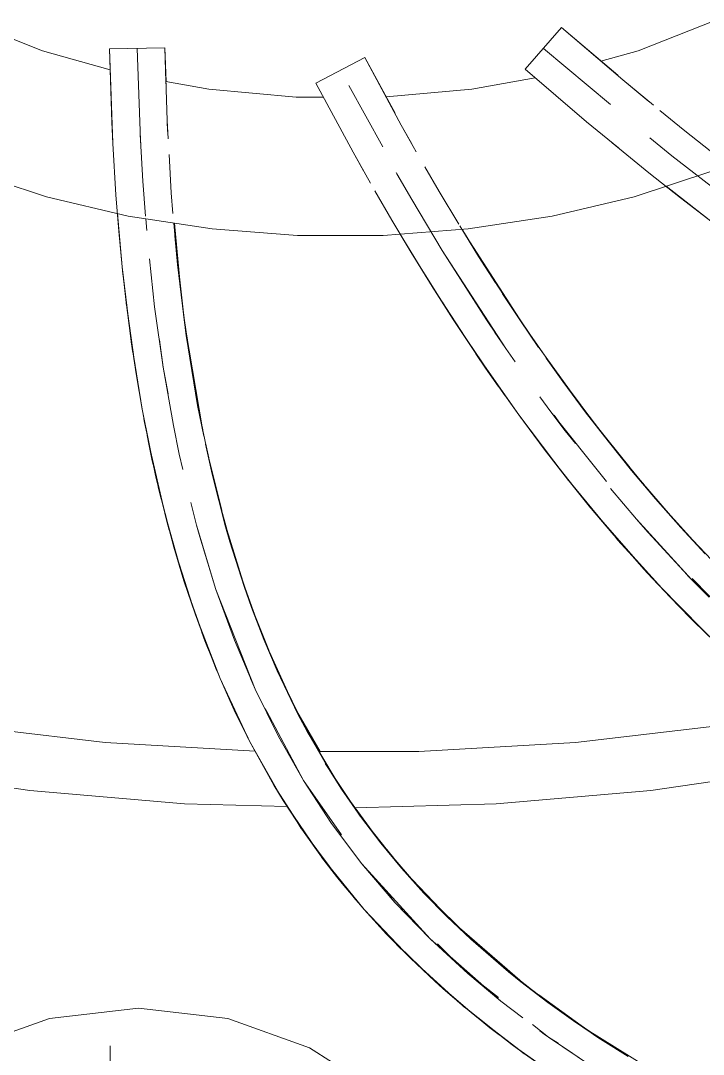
# Model space of a CAD drawing. Header units: inches. Extents: x -578 to 1873, y 397 to 1812.
# Drawn here: x 786.14 to 810.81, y 854.83 to 892.21 of the extents above; entities that cross this region are included whole.
import ezdxf

# ---------------------------------------------------------------- set-up
doc = ezdxf.new("R2010")
doc.units = ezdxf.units.IN
doc.header["$MEASUREMENT"] = 0
for name, color, linetype, lineweight in [('A-DETL-GENF', 92, 'Continuous', 9), ('A-GENM', 13, 'Continuous', 9), ('A-WALL', 113, 'Continuous', 13)]:
    doc.layers.add(name, color=color, linetype=linetype, lineweight=lineweight)

# ---------------------------------------------------------------- blocks, each defined once
blk = doc.blocks.new('3D Cad File Example_dwg_RPC Male - LaRon-1239500-_3D_-3005-Level 1')
at = {"layer": 'A-DETL-GENF'}
for p, q in [((-0.414, 17.809), (-3.634, 17.438)), ((2.807, 17.438), (-0.414, 17.809)), ((-3.634, 17.438), (-6.592, 16.38)), ((5.764, 16.38), (2.807, 17.438)), ((-7.289, 15.936), (-6.592, 16.38)), ((-1.436, 16.446), (-1.436, 13.665)), ((-1.436, 16.446), (-1.436, 16.267)), ((-1.436, 16.267), (-1.436, 12.319)), ((8.374, 14.719), (5.764, 16.38)), ((-11.379, 12.542), (-9.202, 14.719)), ((-9.202, 14.719), (-9.019, 14.836)), ((10.551, 12.542), (8.374, 14.719)), ((-1.436, 13.665), (-1.436, 11.891)), ((-13.039, 9.932), (-11.379, 12.542)), ((12.211, 9.932), (10.551, 12.542)), ((-1.436, 12.319), (-1.436, 10.426)), ((-1.436, 11.891), (-1.436, 10.426)), ((-13.696, 8.097), (-13.039, 9.932)), ((13.27, 6.975), (12.211, 9.932)), ((-1.436, 7.882), (-1.436, 6.858)), ((-1.436, 7.882), (-1.436, 7.055)), ((-1.436, 7.882), (-1.436, 6.858)), ((-1.436, 7.882), (-1.436, 6.858)), ((-1.436, 7.055), (-1.436, 6.858)), ((13.294, 6.767), (13.27, 6.975)), ((-14.469, 3.754), (-14.196, 6.121)), ((-1.436, 4.847), (-1.436, -3.776)), ((-1.436, 4.847), (-1.436, 3.823)), ((13.641, 3.754), (13.528, 4.74)), ((-14.469, 3.754), (-7.326, -3.389)), ((-1.436, -0.076), (-1.436, 3.823)), ((11.898, 2.011), (13.641, 3.754)), ((5.908, -3.978), (10.4, 0.513)), ((-9.007, 0), (-10.88, 0)), ((-10.88, 0), (-10.457, 0)), ((-7.869, 0), (-10.457, 0)), ((-8.259, 0), (-9.007, 0)), ((-3.858, 0), (-8.259, 0)), ((-6.79, 0), (-6.682, 0)), ((-6.682, 0), (-3.169, 0)), ((-3.745, 0), (-3.908, 0)), ((-3.908, 0), (-3.769, 0)), ((-3.061, 0), (-3.858, 0)), ((-3.769, 0), (-3.276, 0)), ((-3.331, 0), (-3.745, 0)), ((-2.717, 0), (-3.331, 0)), ((-3.276, 0), (-3.236, 0)), ((-3.236, 0), (-2.726, 0)), ((-3.169, 0), (-2.214, 0)), ((-2.648, 0), (-3.061, 0)), ((-2.726, 0), (-2.649, 0)), ((-1.955, 0), (-2.717, 0)), ((-2.649, 0), (-2.648, 0)), ((-1.094, 0), (-1.955, 0)), ((0.251, 0), (-1.094, 0)), ((-0.305, 0), (1.427, 0)), ((0.251, 0), (1.267, 0)), ((1.267, 0), (1.989, 0)), ((1.427, 0), (5.619, 0)), ((1.989, 0), (2.45, 0)), ((2.375, 0), (2.259, 0)), ((2.259, 0), (2.28, 0)), ((2.28, 0), (2.383, 0)), ((2.612, 0), (2.375, 0)), ((2.383, 0), (3.387, 0)), ((2.45, 0), (2.685, 0)), ((2.685, 0), (2.612, 0)), ((3.387, 0), (8.079, 0)), ((5.619, 0), (5.702, 0)), ((7.403, 0), (6.14, 0)), ((8.322, 0), (6.14, 0)), ((7.403, 0), (8.322, 0)), ((8.079, 0), (9.106, 0)), ((9.106, 0), (10.341, 0)), ((9.173, 0), (11.038, 0)), ((11.42, 0), (10.341, 0)), ((11.038, 0), (11.42, 0)), ((-6.28, 0), (-8.264, 0)), ((-8.264, 0), (-7.869, 0)), ((-6.79, 0), (-6.28, 0)), ((-2.214, 0), (0.169, 0)), ((-1.436, -1.004), (-1.436, -0.076)), ((-0.117, 0), (-0.32, 0)), ((-0.32, 0), (-0.117, 0)), ((0.169, 0), (-0.32, 0)), ((-0.305, 0), (0.696, 0)), ((0.075, 0), (-0.117, 0)), ((0.513, 0), (-0.117, 0)), ((0.169, 0), (0.075, 0)), ((0.169, 0), (0.696, 0)), ((0.169, 0), (0.272, 0)), ((0.272, 0), (1, 0)), ((1, 0), (0.513, 0)), ((5.046, 0), (5.095, 0)), ((5.046, 0), (5.676, 0)), ((5.095, 0), (5.225, 0)), ((5.225, 0), (5.41, 0)), ((5.41, 0), (5.625, 0)), ((5.625, 0), (5.845, 0)), ((5.702, 0), (5.676, 0)), ((5.845, 0), (6.044, 0)), ((6.044, 0), (6.197, 0)), ((6.197, 0), (6.428, 0)), ((6.428, 0), (6.601, 0)), ((6.601, 0), (6.729, 0)), ((6.729, 0), (6.825, 0)), ((6.825, 0), (6.9, 0)), ((6.9, 0), (6.968, 0)), ((6.968, 0), (7.04, 0)), ((7.04, 0), (7.157, 0)), ((7.157, 0), (7.249, 0)), ((7.249, 0), (7.336, 0)), ((7.336, 0), (7.437, 0)), ((7.437, 0), (7.572, 0)), ((7.572, 0), (7.761, 0)), ((7.761, 0), (8.021, 0)), ((8.021, 0), (8.141, 0)), ((8.141, 0), (9.173, 0)), ((-1.436, -1.091), (-1.436, -1.004)), ((-1.436, -1.134), (-1.436, -1.03)), ((-1.436, -1.03), (-1.436, -3.391)), ((-1.436, -1.419), (-1.436, -1.091)), ((-1.436, -1.352), (-1.436, -1.134)), ((-1.436, -1.654), (-1.436, -1.352)), ((-1.436, -1.727), (-1.436, -1.419)), ((-1.436, -2.01), (-1.436, -1.654)), ((-1.436, -1.727), (-1.436, -2.338)), ((-1.436, -2.389), (-1.436, -2.01)), ((-1.436, -2.338), (-1.436, -3.374)), ((-1.436, -2.762), (-1.436, -2.389)), ((-1.436, -3.096), (-1.436, -2.762)), ((-1.436, -3.409), (-1.436, -3.096)), ((-1.436, -3.374), (-1.436, -3.776)), ((-1.436, -3.391), (-1.436, -3.776)), ((-1.436, -3.774), (-1.436, -3.409)), ((-3.423, -7.291), (-0.414, -10.301)), ((-1.436, -7.603), (-1.436, -8.244)), ((-1.436, -7.875), (-1.436, -7.603)), ((-1.436, -7.603), (-1.436, -8.026)), ((-1.436, -7.7), (-1.436, -7.603)), ((-1.436, -8.512), (-1.436, -7.7)), ((-1.436, -8.289), (-1.436, -7.875)), ((-1.436, -8.026), (-1.436, -8.512)), ((-0.414, -10.301), (1.966, -7.921)), ((-1.436, -8.244), (-1.436, -8.862)), ((-1.436, -9.014), (-1.436, -8.289)), ((-1.436, -8.862), (-1.436, -9.014))]:
    blk.add_line(p, q, dxfattribs=at)
blk = doc.blocks.new('3D Cad File Example_dwg_AC_Bandstand Canopy - AC_Bandstand Canopy-1783121-_3D_-3560-Level 1')
at = {"layer": 'A-GENM'}
for p, q in [((-10.769, -14.065), (-13.515, -12.978)), ((13.515, -12.978), (10.769, -14.065)), ((-8.318, -14.757), (-10.769, -14.065)), ((10.769, -14.065), (9.423, -14.445)), ((-6.303, -15.173), (-4.755, -15.455)), ((4.755, -15.455), (7.041, -15.039)), ((-1.594, -15.738), (-4.755, -15.455)), ((4.755, -15.455), (1.653, -15.733)), ((-0.616, -15.738), (-1.594, -15.738)), ((-10.617, -19.342), (-13.466, -18.411)), ((13.466, -18.411), (10.617, -19.342)), ((-7.661, -20.042), (-10.617, -19.342)), ((10.617, -19.342), (7.661, -20.042)), ((-7.661, -20.042), (-4.627, -20.51)), ((4.627, -20.51), (7.661, -20.042)), ((-4.627, -20.51), (-1.548, -20.744)), ((4.627, -20.51), (1.548, -20.744)), ((1.548, -20.744), (-1.548, -20.744)), ((-8.498, -39.08), (-14.083, -38.421)), ((14.083, -38.421), (8.498, -39.08)), ((-8.498, -39.08), (-3.077, -39.397)), ((8.498, -39.08), (2.841, -39.411)), ((2.841, -39.411), (-0.765, -39.411)), ((-11.22, -40.814), (-16.721, -40.021)), ((16.721, -40.021), (11.22, -40.814)), ((-11.22, -40.814), (-5.632, -41.293)), ((11.22, -40.814), (5.632, -41.293)), ((-1.92, -41.398), (-5.632, -41.293)), ((5.632, -41.293), (0.532, -41.438))]:
    blk.add_line(p, q, dxfattribs=at)
blk = doc.blocks.new('3D Cad File Example_dwg_AC_Bandstand Canopy Rib Centerplane - AC_Bandstand Canopy Rib Centerplane-1775950-_3D_-V107-Level 1')
at = {"layer": 'A-GENM'}
for p, q in [((-107.226, -281.899), (-107.342, -278.58)), ((-107.226, -281.899), (-107.232, -281.71)), ((-107.214, -282.058), (-107.226, -281.899)), ((-107.139, -283.382), (-107.226, -281.899)), ((-107.038, -284.648), (-107.139, -283.382)), ((-106.996, -285.171), (-107.03, -284.739)), ((-106.9, -286.191), (-106.711, -287.931)), ((-106.711, -287.931), (-106.405, -290.109)), ((-106.529, -289.116), (-106.405, -290.109)), ((-106.405, -290.109), (-106.413, -290.056)), ((-106.371, -290.306), (-106.405, -290.109)), ((-106.034, -292.221), (-106.405, -290.109)), ((-106.405, -290.109), (-106.218, -291.067)), ((-105.823, -293.252), (-106.034, -292.221)), ((-105.823, -293.252), (-105.696, -293.811)), ((-105.199, -295.817), (-105.406, -295.004)), ((-104.494, -298.148), (-105.199, -295.817)), ((-105.042, -296.355), (-105.199, -295.817)), ((-105.082, -296.241), (-105.199, -295.817)), ((-104.494, -298.148), (-105.082, -296.241)), ((-104.494, -298.148), (-104.534, -298.026)), ((-104.494, -298.148), (-104.354, -298.527)), ((-104.494, -298.148), (-103.082, -301.749)), ((-104.494, -298.148), (-103.829, -299.984)), ((-103.082, -301.749), (-103.829, -299.984)), ((-103.25, -301.361), (-103.082, -301.749)), ((-103.082, -301.749), (-102.251, -303.441)), ((-102.712, -302.449), (-102.657, -302.553)), ((-102.651, -302.564), (-101.332, -305.059)), ((-102.349, -303.225), (-102.251, -303.441)), ((-102.124, -303.65), (-102.251, -303.441)), ((-102.251, -303.441), (-101.332, -305.059)), ((-100.322, -306.603), (-101.332, -305.059)), ((-99.954, -307.024), (-101.332, -305.059)), ((-100.322, -306.603), (-99.219, -308.07)), ((-99.219, -308.07), (-98.026, -309.464)), ((-99.219, -308.07), (-99.102, -308.208)), ((-99.219, -308.07), (-96.748, -310.784)), ((-98.301, -309.121), (-98.026, -309.464)), ((-98.026, -309.464), (-97.746, -309.737)), ((-98.026, -309.464), (-96.748, -310.784)), ((-96.932, -310.593), (-96.748, -310.784)), ((-94.195, -313.034), (-96.748, -310.784)), ((-96.57, -310.949), (-96.748, -310.784)), ((-96.748, -310.784), (-95.392, -312.034)), ((-96.488, -310.964), (-96.087, -311.356)), ((-94.195, -313.034), (-95.392, -312.034)), ((-94.286, -312.905), (-94.886, -312.433)), ((-94.195, -313.034), (-94.444, -312.826)), ((-93.402, -313.642), (-94.195, -313.034)), ((-92.473, -314.333), (-93.049, -313.879)), ((-92.784, -314.108), (-92.626, -314.223)), ((-92.626, -314.223), (-92.473, -314.333)), ((-92.626, -314.223), (-90.922, -315.385)), ((-92.626, -314.223), (-91.599, -314.926)), ((-92.126, -314.557), (-92.473, -314.333)), ((-92.473, -314.333), (-90.922, -315.385))]:
    blk.add_line(p, q, dxfattribs=at)
blk = doc.blocks.new('3D Cad File Example_dwg_AC_Bandstand Canopy Rib Centerplane - AC_Bandstand Canopy Rib Centerplane-1775949-_3D_-V108-Level 1')
at = {"layer": 'A-GENM'}
for p, q in [((-99.694, -279.926), (-98.468, -282.143)), ((-97.98, -283.068), (-97.952, -283.118)), ((-97.952, -283.118), (-97.418, -284.042)), ((-96.312, -285.888), (-97.418, -284.042)), ((-94.718, -288.391), (-96.312, -285.888)), ((-96.312, -285.888), (-94.022, -289.427)), ((-94.718, -288.391), (-95.159, -287.681)), ((-94.547, -288.634), (-94.718, -288.391)), ((-94.718, -288.391), (-94.022, -289.427)), ((-94.022, -289.427), (-94.408, -288.849)), ((-94.022, -289.427), (-93.683, -289.915)), ((-92.391, -291.724), (-92.786, -291.178)), ((-90.376, -294.247), (-92.391, -291.724)), ((-91.877, -292.41), (-92.391, -291.724)), ((-92.391, -291.724), (-92.126, -292.078)), ((-91.877, -292.41), (-92.275, -291.847)), ((-91.503, -292.868), (-91.877, -292.41)), ((-90.229, -294.491), (-89.294, -295.604)), ((-88.88, -296.076), (-89.294, -295.604)), ((-87.304, -297.79), (-89.294, -295.604)), ((-89.294, -295.604), (-88.874, -296.085)), ((-88.945, -295.997), (-88.874, -296.085)), ((-87.304, -297.79), (-88.874, -296.085)), ((-87.445, -297.641), (-87.304, -297.79)), ((-86.668, -298.423), (-87.304, -297.79)), ((-85.549, -299.534), (-87.279, -297.745))]:
    blk.add_line(p, q, dxfattribs=at)
blk = doc.blocks.new('3D Cad File Example_dwg_AC_Bandstand Canopy Rib Centerplane - AC_Bandstand Canopy Rib Centerplane-1775948-_3D_-3561-Level 1')
at = {"layer": 'A-GENM'}
for p, q in [((-111.986, -246.737), (-114.305, -244.936)), ((-111.186, -247.383), (-111.986, -246.737)), ((-107.342, -250.62), (-109.768, -248.591)), ((-107.63, -250.376), (-107.342, -250.62))]:
    blk.add_line(p, q, dxfattribs=at)
blk = doc.blocks.new('3D Cad File Example_dwg-2744-Level 1')
at = {"layer": 'A-WALL'}
for p, q in [((-92, -277.827), (-93.316, -279.333)), ((-92, -277.827), (-89.969, -279.546)), ((-92, -277.827), (-89.787, -279.721)), ((-90.566, -279.041), (-92, -277.827)), ((-89.787, -279.721), (-92, -277.827)), ((-106.342, -278.56), (-108.342, -278.6)), ((-108.221, -282.014), (-108.342, -278.6)), ((-108.258, -281.245), (-108.342, -278.6)), ((-108.258, -281.245), (-108.342, -278.6)), ((-106.289, -279.775), (-106.342, -278.56)), ((-106.289, -279.775), (-106.342, -278.56)), ((-106.3, -279.773), (-106.342, -278.56)), ((-106.292, -280.007), (-106.342, -278.56)), ((-106.258, -281.192), (-106.342, -278.56)), ((-106.258, -281.192), (-106.342, -278.56)), ((-99.114, -278.909), (-100.886, -279.838)), ((-99.114, -278.909), (-98.336, -280.331)), ((-98.336, -280.331), (-99.114, -278.909)), ((-99.114, -278.909), (-98.017, -280.917)), ((-99.114, -278.909), (-97.798, -281.353)), ((-98.337, -280.331), (-99.114, -278.909)), ((-97.798, -281.353), (-99.114, -278.909)), ((-93.316, -279.333), (-91.099, -281.231)), ((-91.099, -281.231), (-93.316, -279.333)), ((-99.539, -282.336), (-100.886, -279.838)), ((-99.539, -282.336), (-100.886, -279.838)), ((-88.677, -280.63), (-89.787, -279.721)), ((-88.845, -280.501), (-89.787, -279.721)), ((-87.542, -281.559), (-88.445, -280.828)), ((-108.221, -282.014), (-108.258, -281.245)), ((-108.218, -281.947), (-108.258, -281.245)), ((-106.24, -281.582), (-106.258, -281.192)), ((-106.258, -281.192), (-106.22, -281.845)), ((-97.255, -282.318), (-97.798, -281.353)), ((-97.412, -282.028), (-97.798, -281.353)), ((-90.711, -281.554), (-91.099, -281.231)), ((-89.944, -282.178), (-91.099, -281.231)), ((-87.542, -281.559), (-86.401, -282.46)), ((-108.107, -283.872), (-108.221, -282.014)), ((-88.848, -283.076), (-90.167, -282.001)), ((-106.191, -282.419), (-106.107, -283.804)), ((-99.539, -282.336), (-98.913, -283.449)), ((-99.539, -282.336), (-99.155, -283.01)), ((-96.943, -282.863), (-96.43, -283.751)), ((-87.704, -283.98), (-88.848, -283.076)), ((-86.56, -284.862), (-88.224, -283.563)), ((-87.704, -283.98), (-88.187, -283.597)), ((-87.704, -283.98), (-88.088, -283.671)), ((-108.107, -283.872), (-108.004, -285.186)), ((-106.048, -284.546), (-106.107, -283.804)), ((-98.752, -283.732), (-98.139, -284.79)), ((-95.721, -284.938), (-96.43, -283.751)), ((-87.704, -283.978), (-87.607, -284.056)), ((-87.704, -283.979), (-87.607, -284.056)), ((-87.607, -284.056), (-87.704, -283.979)), ((-87.704, -283.98), (-86.56, -284.862)), ((-108.049, -284.55), (-107.882, -286.481)), ((-108.004, -285.186), (-108.038, -284.717)), ((-108.004, -285.186), (-108.037, -284.699)), ((-97.438, -285.964), (-98.139, -284.79)), ((-108.004, -285.186), (-107.882, -286.481)), ((-108.004, -285.186), (-107.958, -285.63)), ((-108.004, -285.186), (-107.996, -285.281)), ((-108.002, -285.186), (-107.985, -285.404)), ((-106.011, -284.896), (-105.88, -286.394)), ((-105.996, -284.898), (-105.782, -287.098)), ((-95.685, -284.995), (-95.003, -286.101)), ((-95.595, -285.126), (-95.003, -286.101)), ((-95.594, -285.126), (-95.391, -285.458)), ((-107.985, -285.404), (-107.996, -285.281)), ((-107.985, -285.404), (-107.989, -285.344)), ((-107.854, -286.747), (-107.985, -285.404)), ((-107.976, -285.478), (-107.985, -285.404)), ((-107.985, -285.404), (-107.969, -285.552)), ((-105.979, -285.364), (-105.88, -286.394)), ((-105.653, -288.249), (-105.954, -285.547)), ((-96.678, -287.195), (-97.831, -285.296)), ((-93.41, -288.53), (-95.427, -285.402)), ((-94.632, -286.672), (-95.385, -285.472)), ((-105.83, -286.733), (-105.945, -285.655)), ((-96.678, -287.195), (-97.438, -285.964)), ((-95.919, -288.383), (-97.438, -285.964)), ((-97.413, -286.004), (-97.438, -285.964)), ((-97.389, -286.044), (-97.437, -285.964)), ((-94.393, -287.057), (-95.003, -286.101)), ((-93.513, -288.396), (-95.003, -286.101)), ((-94.666, -286.62), (-94.987, -286.11)), ((-107.882, -286.481), (-107.751, -287.664)), ((-107.882, -286.481), (-107.571, -289.066)), ((-105.566, -288.958), (-105.88, -286.394)), ((-105.616, -288.591), (-105.88, -286.394)), ((-107.854, -286.747), (-107.838, -286.877)), ((-96.678, -287.195), (-95.919, -288.383)), ((-95.15, -289.546), (-96.678, -287.195)), ((-96.677, -287.195), (-96.645, -287.247)), ((-107.737, -287.784), (-107.751, -287.664)), ((-107.571, -289.066), (-107.751, -287.664)), ((-107.751, -287.664), (-107.379, -290.354)), ((-107.749, -287.664), (-107.737, -287.784)), ((-107.749, -287.664), (-107.737, -287.784)), ((-107.737, -287.784), (-107.726, -287.857)), ((-107.737, -287.784), (-107.722, -287.888)), ((-95.919, -288.383), (-96.311, -287.759)), ((-94.138, -287.45), (-93.513, -288.396)), ((-93.907, -287.79), (-93.086, -289.008)), ((-105.603, -288.618), (-105.676, -288.044)), ((-93.746, -288.037), (-93.664, -288.16)), ((-93.701, -288.093), (-92.942, -289.213)), ((-105.523, -289.156), (-105.632, -288.419)), ((-105.52, -289.175), (-105.63, -288.438)), ((-105.528, -289.13), (-105.628, -288.454)), ((-95.15, -289.546), (-95.919, -288.383)), ((-95.919, -288.383), (-94.357, -290.702)), ((-95.919, -288.383), (-95.695, -288.726)), ((-95.829, -288.521), (-95.695, -288.726)), ((-92.83, -289.392), (-93.513, -288.396)), ((-93.513, -288.396), (-91.954, -290.629)), ((-105.566, -288.958), (-105.605, -288.682)), ((-105.588, -288.777), (-104.978, -292.333)), ((-105.582, -288.829), (-105.518, -289.246)), ((-95.75, -288.64), (-95.695, -288.726)), ((-95.574, -288.905), (-95.695, -288.726)), ((-107.571, -289.066), (-107.379, -290.354)), ((-107.571, -289.066), (-107.164, -291.621)), ((-107.553, -289.192), (-107.57, -289.066)), ((-107.559, -289.148), (-107.553, -289.192)), ((-107.518, -289.437), (-107.553, -289.192)), ((-105.566, -288.958), (-105.155, -291.49)), ((-107.518, -289.437), (-107.493, -289.589)), ((-95.15, -289.546), (-94.357, -290.702)), ((-95.15, -289.546), (-93.551, -291.833)), ((-95.095, -289.627), (-95.148, -289.546)), ((-94.747, -290.139), (-95.095, -289.627)), ((-92.808, -289.405), (-91.464, -291.276)), ((-107.457, -289.792), (-107.379, -290.354)), ((-94.747, -290.139), (-94.88, -289.939)), ((-94.747, -290.139), (-94.805, -290.049)), ((-92.557, -289.782), (-91.954, -290.629)), ((-107.269, -290.96), (-107.379, -290.354)), ((-107.287, -290.916), (-107.379, -290.354)), ((-107.379, -290.354), (-107.164, -291.621)), ((-94.357, -290.702), (-94.76, -290.107)), ((-94.747, -290.139), (-94.672, -290.243)), ((-94.747, -290.139), (-94.288, -290.8)), ((-94.747, -290.139), (-94.624, -290.313)), ((-92.308, -290.121), (-91.569, -291.138)), ((-92.308, -290.121), (-91.143, -291.723)), ((-107.321, -290.698), (-107.287, -290.916)), ((-107.305, -290.788), (-107.287, -290.916)), ((-94.288, -290.8), (-94.357, -290.702)), ((-94.357, -290.702), (-94.037, -291.141)), ((-94.357, -290.702), (-93.551, -291.833)), ((-94.237, -290.87), (-94.288, -290.8)), ((-91.954, -290.629), (-91.143, -291.723)), ((-91.954, -290.629), (-90.32, -292.789)), ((-107.248, -291.124), (-107.287, -290.916)), ((-91.607, -291.076), (-91.295, -291.499)), ((-105.155, -291.49), (-104.937, -292.598)), ((-105.155, -291.49), (-104.633, -293.982)), ((-106.925, -292.864), (-107.164, -291.621)), ((-107.164, -291.621), (-106.65, -294.139)), ((-105.065, -291.919), (-105.076, -291.862)), ((-92.631, -293.071), (-93.551, -291.833)), ((-91.875, -294.048), (-93.551, -291.833)), ((-93.549, -291.833), (-93.468, -291.946)), ((-91.143, -291.723), (-90.745, -292.23)), ((-91.143, -291.723), (-89.471, -293.843)), ((-91.143, -291.723), (-90.32, -292.789)), ((-91.093, -291.767), (-90.692, -292.29)), ((-107.097, -291.972), (-107.075, -292.103)), ((-107.006, -292.445), (-107.075, -292.103)), ((-104.966, -292.393), (-104.985, -292.293)), ((-90.811, -292.139), (-89.528, -293.752)), ((-90.694, -292.294), (-90.006, -293.171)), ((-90.694, -292.294), (-90.006, -293.171)), ((-106.92, -292.892), (-106.976, -292.583)), ((-106.92, -292.892), (-106.958, -292.688)), ((-106.347, -295.387), (-106.925, -292.864)), ((-106.92, -292.892), (-106.925, -292.864)), ((-106.925, -292.864), (-106.65, -294.139)), ((-106.807, -293.431), (-106.92, -292.892)), ((-106.872, -293.095), (-106.92, -292.892)), ((-106.846, -293.212), (-106.92, -292.892)), ((-104.876, -292.889), (-104.633, -293.982)), ((-104.75, -293.391), (-104.871, -292.847)), ((-89.471, -293.843), (-90.32, -292.789)), ((-88.608, -294.868), (-90.32, -292.789)), ((-106.807, -293.431), (-106.863, -293.154)), ((-106.807, -293.431), (-106.824, -293.331)), ((-104.795, -293.206), (-104.286, -295.296)), ((-91.004, -295.128), (-92.631, -293.071)), ((-92.596, -293.117), (-92.631, -293.071)), ((-91.875, -294.048), (-92.631, -293.071)), ((-92.63, -293.071), (-92.596, -293.117)), ((-106.784, -293.52), (-106.807, -293.431)), ((-106.807, -293.431), (-106.758, -293.636)), ((-106.807, -293.431), (-106.73, -293.77)), ((-89.559, -293.736), (-89.471, -293.843)), ((-106.347, -295.387), (-106.65, -294.139)), ((-106.016, -296.611), (-106.65, -294.139)), ((-106.347, -295.387), (-106.632, -294.145)), ((-104.146, -295.876), (-104.633, -293.982)), ((-103.989, -296.421), (-104.633, -293.982)), ((-91.004, -295.128), (-91.875, -294.048)), ((-90.117, -296.18), (-91.875, -294.048)), ((-91.873, -294.048), (-91.759, -294.194)), ((-89.471, -293.843), (-88.608, -294.868)), ((-89.008, -294.374), (-89.365, -293.949)), ((-106.577, -294.441), (-106.51, -294.733)), ((-89.182, -294.172), (-87.689, -295.909)), ((-106.51, -294.733), (-106.47, -294.879)), ((-91.004, -295.128), (-91.37, -294.665)), ((-86.813, -296.856), (-88.608, -294.868)), ((-88.608, -294.868), (-87.689, -295.909)), ((-91.084, -295.029), (-91.124, -294.982)), ((-91.124, -294.982), (-90.953, -295.189)), ((-91.124, -294.982), (-91.073, -295.042)), ((-88.725, -297.74), (-91.004, -295.128)), ((-90.117, -296.18), (-91.004, -295.128)), ((-91.004, -295.128), (-90.953, -295.189)), ((-91.002, -295.128), (-90.953, -295.189)), ((-87.868, -295.687), (-88.315, -295.181)), ((-87.868, -295.687), (-88.315, -295.181)), ((-106.268, -295.692), (-106.347, -295.387)), ((-106.347, -295.387), (-105.649, -297.832)), ((-106.347, -295.387), (-106.016, -296.611)), ((-106.346, -295.387), (-106.33, -295.453)), ((-106.268, -295.692), (-106.345, -295.361)), ((-106.318, -295.501), (-106.268, -295.692)), ((-104.026, -296.227), (-104.26, -295.394)), ((-106.205, -295.909), (-106.268, -295.692)), ((-106.268, -295.692), (-106.18, -295.997)), ((-103.52, -297.851), (-104.149, -295.816)), ((-104.146, -295.876), (-103.989, -296.421)), ((-104.146, -295.876), (-103.474, -298.044)), ((-87.718, -295.878), (-87.689, -295.909)), ((-86.813, -296.856), (-87.689, -295.909)), ((-86.94, -296.697), (-87.555, -296.034)), ((-104.049, -296.18), (-104.083, -296.065)), ((-103.83, -296.904), (-104.051, -296.187)), ((-88.725, -297.74), (-90.117, -296.18)), ((-88.274, -298.221), (-90.117, -296.18)), ((-90.047, -296.259), (-89.963, -296.359)), ((-89.456, -296.935), (-89.963, -296.359)), ((-86.344, -297.325), (-87.27, -296.35)), ((-105.649, -297.832), (-106.016, -296.611)), ((-105.251, -299.026), (-106.016, -296.611)), ((-103.989, -296.421), (-103.474, -298.044)), ((-103.989, -296.421), (-103.21, -298.795)), ((-89.456, -296.935), (-89.76, -296.581)), ((-89.456, -296.935), (-89.73, -296.615)), ((-105.909, -296.933), (-105.649, -297.832)), ((-89.203, -297.209), (-89.456, -296.935)), ((-89.239, -297.164), (-89.456, -296.935)), ((-89.456, -296.935), (-89.028, -297.41)), ((-105.852, -297.157), (-105.808, -297.317)), ((-105.696, -297.681), (-105.808, -297.317)), ((-88.725, -297.74), (-89.028, -297.41)), ((-105.696, -297.681), (-105.733, -297.552)), ((-105.696, -297.681), (-105.71, -297.628)), ((-105.696, -297.681), (-105.679, -297.731)), ((-105.696, -297.681), (-105.649, -297.831)), ((-105.649, -297.831), (-105.693, -297.679)), ((-105.679, -297.727), (-105.649, -297.831)), ((-105.6, -297.973), (-105.649, -297.831)), ((-105.23, -299.037), (-105.649, -297.832)), ((-105.649, -297.832), (-105.251, -299.026)), ((-105.649, -297.832), (-104.814, -300.211)), ((-103.09, -299.07), (-103.507, -297.888)), ((-86.986, -299.535), (-88.725, -297.74)), ((-88.274, -298.221), (-88.725, -297.74)), ((-88.725, -297.74), (-88.122, -298.366)), ((-103.515, -297.922), (-103.474, -298.044)), ((-103.474, -298.044), (-103.21, -298.795)), ((-86.986, -299.535), (-88.274, -298.221)), ((-88.274, -298.221), (-86.342, -300.159)), ((-103.356, -298.349), (-102.763, -299.958)), ((-88.076, -298.429), (-88.169, -298.328)), ((-88.076, -298.429), (-87.351, -299.167)), ((-102.763, -299.958), (-103.21, -298.795)), ((-103.21, -298.795), (-102.283, -301.088)), ((-102.584, -300.345), (-103.132, -298.956)), ((-87.83, -298.669), (-87.218, -299.305)), ((-105.251, -299.026), (-104.814, -300.211)), ((-104.343, -301.368), (-105.251, -299.026)), ((-86.986, -299.535), (-87.218, -299.305)), ((-86.952, -299.558), (-87.218, -299.305)), ((-87.218, -299.305), (-87.161, -299.362)), ((-104.895, -299.999), (-105.053, -299.545)), ((-105.02, -299.653), (-104.956, -299.838)), ((-104.895, -299.999), (-105, -299.697)), ((-87.096, -299.426), (-86.986, -299.533)), ((-86.986, -299.535), (-86.342, -300.159)), ((-104.956, -299.838), (-104.916, -299.94)), ((-104.772, -300.31), (-104.895, -299.999)), ((-104.895, -299.999), (-104.788, -300.242)), ((-104.895, -299.999), (-104.814, -300.211)), ((-102.763, -299.958), (-102.542, -300.454)), ((-102.763, -299.958), (-102.283, -301.088)), ((-102.763, -299.958), (-101.531, -302.659)), ((-104.343, -301.368), (-104.814, -300.211)), ((-102.471, -300.6), (-102.602, -300.299)), ((-102.54, -300.454), (-102.087, -301.469)), ((-102.519, -300.505), (-102.017, -301.629)), ((-104.469, -301.07), (-104.672, -300.56)), ((-104.624, -300.679), (-104.469, -301.07)), ((-104.505, -300.971), (-104.469, -301.07)), ((-104.469, -301.07), (-104.407, -301.211)), ((-102.283, -301.088), (-101.531, -302.659)), ((-102.283, -301.088), (-101.199, -303.287)), ((-103.831, -302.512), (-104.343, -301.368)), ((-103.282, -303.627), (-104.343, -301.368)), ((-104.124, -301.858), (-103.943, -302.271)), ((-103.943, -302.271), (-103.873, -302.419)), ((-101.704, -302.263), (-101.819, -302.027)), ((-103.636, -302.874), (-103.831, -302.512)), ((-103.831, -302.512), (-103.366, -303.464)), ((-103.831, -302.512), (-103.282, -303.627)), ((-103.735, -302.707), (-103.572, -303.052)), ((-101.619, -302.483), (-101.531, -302.659)), ((-101.565, -302.546), (-100.727, -304.011)), ((-100.431, -304.616), (-101.531, -302.659)), ((-100.861, -303.86), (-101.531, -302.659)), ((-101.531, -302.659), (-101.199, -303.287)), ((-103.366, -303.464), (-103.572, -303.052)), ((-103.572, -303.052), (-103.499, -303.185)), ((-103.572, -303.052), (-103.468, -303.249)), ((-103.394, -303.4), (-103.366, -303.464)), ((-103.366, -303.464), (-103.335, -303.52)), ((-99.952, -305.369), (-101.199, -303.287)), ((-100.431, -304.616), (-101.199, -303.287)), ((-102.403, -305.218), (-103.282, -303.627)), ((-102.062, -305.782), (-103.282, -303.627)), ((-100.876, -303.82), (-100.762, -304.011)), ((-100.835, -303.888), (-100.762, -304.011)), ((-100.431, -304.616), (-100.541, -304.435)), ((-99.952, -305.369), (-100.431, -304.616)), ((-99.267, -306.36), (-100.228, -304.908)), ((-102.062, -305.782), (-102.403, -305.218)), ((-102.403, -305.218), (-102.172, -305.6)), ((-102.403, -305.218), (-101.273, -306.987)), ((-99.267, -306.36), (-99.952, -305.369)), ((-99.952, -305.369), (-98.54, -307.318)), ((-101.311, -306.932), (-102.062, -305.782)), ((-102.062, -305.782), (-100.68, -307.816)), ((-98.885, -306.836), (-99.466, -306.038)), ((-98.853, -306.88), (-99.466, -306.038)), ((-101.699, -306.335), (-101.273, -306.987)), ((-99.267, -306.36), (-99.318, -306.29)), ((-99.267, -306.36), (-98.54, -307.318)), ((-101.411, -306.785), (-101.559, -306.552)), ((-101.411, -306.785), (-101.358, -306.861)), ((-98.112, -307.812), (-98.977, -306.715)), ((-99.929, -308.783), (-101.311, -306.932)), ((-101.311, -306.932), (-100.68, -307.816)), ((-101.311, -306.932), (-101.273, -306.987)), ((-100.948, -307.427), (-101.273, -306.987)), ((-98.54, -307.318), (-97.784, -308.229)), ((-98.54, -307.318), (-96.975, -309.127)), ((-98.323, -307.545), (-98.069, -307.862)), ((-99.929, -308.783), (-100.68, -307.816)), ((-99.141, -309.717), (-100.68, -307.816)), ((-100.139, -308.52), (-100.675, -307.822)), ((-100.139, -308.52), (-100.334, -308.256)), ((-96.144, -309.976), (-97.784, -308.229)), ((-97.777, -308.238), (-97.784, -308.229)), ((-97.784, -308.229), (-96.975, -309.127)), ((-100.139, -308.52), (-100.217, -308.41)), ((-99.929, -308.783), (-100.139, -308.52)), ((-100.139, -308.52), (-100.022, -308.656)), ((-100.139, -308.52), (-99.957, -308.74)), ((-97.339, -308.703), (-97.614, -308.388)), ((-96.383, -309.709), (-97.395, -308.641)), ((-96.144, -309.976), (-97.357, -308.685)), ((-99.929, -308.783), (-99.141, -309.717)), ((-99.517, -309.272), (-99.274, -309.564)), ((-96.144, -309.976), (-96.975, -309.127)), ((-95.278, -310.796), (-96.975, -309.127)), ((-99.225, -309.617), (-99.274, -309.564)), ((-99.211, -309.634), (-99.274, -309.564)), ((-99.274, -309.564), (-99.141, -309.716)), ((-99.141, -309.717), (-98.325, -310.609)), ((-99.141, -309.717), (-97.466, -311.48)), ((-96.477, -309.616), (-95.688, -310.385)), ((-96.045, -310.072), (-96.144, -309.976)), ((-93.923, -311.968), (-96.144, -309.976)), ((-96.144, -309.976), (-95.278, -310.796)), ((-98.32, -310.614), (-98.372, -310.557)), ((-98.362, -310.567), (-98.32, -310.614)), ((-98.32, -310.614), (-98.325, -310.609)), ((-96.586, -312.31), (-98.325, -310.609)), ((-98.325, -310.609), (-97.466, -311.48)), ((-95.697, -310.384), (-93.335, -312.434)), ((-95.636, -310.444), (-93.923, -311.968)), ((-98.131, -310.797), (-98.32, -310.614)), ((-97.846, -311.103), (-98.32, -310.614)), ((-98.32, -310.614), (-98.011, -310.916)), ((-97.846, -311.103), (-98.191, -310.749)), ((-97.846, -311.103), (-97.972, -310.967)), ((-93.923, -311.968), (-95.278, -310.796)), ((-95.278, -310.796), (-93.469, -312.334)), ((-97.76, -311.182), (-97.846, -311.103)), ((-97.726, -311.217), (-97.846, -311.103)), ((-97.846, -311.103), (-97.714, -311.229)), ((-97.548, -311.369), (-96.586, -312.31)), ((-96.586, -312.31), (-97.466, -311.48)), ((-95.676, -313.109), (-97.466, -311.48)), ((-93.923, -311.968), (-93.421, -312.369)), ((-93.923, -311.968), (-93.469, -312.334)), ((-93.923, -311.968), (-92.322, -313.208)), ((-96.295, -312.571), (-96.586, -312.31)), ((-95.064, -313.618), (-96.586, -312.31)), ((-96.586, -312.31), (-95.676, -313.109)), ((-96.295, -312.571), (-96.582, -312.3)), ((-96.295, -312.571), (-96.567, -312.309)), ((-93.548, -312.248), (-92.86, -312.787)), ((-91.57, -313.745), (-93.469, -312.334)), ((-93.469, -312.334), (-92.495, -313.081)), ((-95.865, -312.943), (-96.295, -312.571)), ((-96.295, -312.571), (-96.142, -312.695)), ((-96.295, -312.571), (-95.064, -313.618)), ((-91.163, -314.012), (-92.828, -312.81)), ((-95.064, -313.618), (-95.676, -313.109)), ((-95.676, -313.109), (-93.79, -314.61)), ((-95.541, -313.223), (-95.598, -313.174)), ((-95.541, -313.223), (-95.59, -313.181)), ((-95.541, -313.223), (-95.497, -313.259)), ((-95.541, -313.223), (-95.431, -313.313)), ((-92.583, -313.011), (-92.322, -313.208)), ((-90.594, -314.405), (-92.495, -313.081)), ((-91.57, -313.745), (-92.495, -313.081)), ((-92.495, -313.081), (-92.322, -313.208)), ((-92.47, -313.077), (-91.873, -313.514)), ((-92.412, -313.12), (-91.881, -313.508)), ((-91.882, -313.516), (-92.322, -313.208)), ((-91.305, -313.919), (-91.831, -313.552)), ((-94.025, -314.423), (-95.064, -313.618)), ((-95.064, -313.618), (-93.338, -314.942)), ((-95.064, -313.618), (-93.79, -314.61)), ((-94.88, -313.761), (-94.593, -313.995)), ((-90.594, -314.405), (-91.57, -313.745)), ((-89.596, -315.04), (-91.57, -313.745)), ((-91.362, -313.869), (-90.943, -314.156)), ((-94.593, -313.995), (-94.259, -314.245)), ((-88.462, -315.701), (-91.077, -314.068)), ((-90.836, -314.245), (-90.594, -314.405)), ((-93.338, -314.942), (-93.79, -314.61)), ((-91.823, -315.99), (-93.79, -314.61)), ((-90.594, -314.405), (-89.596, -315.04)), ((-93.634, -314.726), (-93.348, -314.934)), ((-93.634, -314.726), (-93.58, -314.762)), ((-93.634, -314.726), (-93.338, -314.942)), ((-91.823, -315.99), (-93.338, -314.942))]:
    blk.add_line(p, q, dxfattribs=at)
for name, p in [('3D Cad File Example_dwg_AC_Bandstand Canopy - AC_Bandstand Canopy-1783121-_3D_-3560-Level 1', (-100, -264.6)), ('3D Cad File Example_dwg_AC_Bandstand Canopy Rib Centerplane - AC_Bandstand Canopy Rib Centerplane-1775950-_3D_-V107-Level 1', (0, 0)), ('3D Cad File Example_dwg_AC_Bandstand Canopy Rib Centerplane - AC_Bandstand Canopy Rib Centerplane-1775949-_3D_-V108-Level 1', (0, 0)), ('3D Cad File Example_dwg_RPC Male - LaRon-1239500-_3D_-3005-Level 1', (-106.876, -331.1))]:
    blk.add_blockref(name, p)
at = {"rotation": 180}
blk.add_blockref('3D Cad File Example_dwg_AC_Bandstand Canopy Rib Centerplane - AC_Bandstand Canopy Rib Centerplane-1775948-_3D_-3561-Level 1', (-200, -529.2), dxfattribs=at)

msp = doc.modelspace()

# ---------------------------------------------------------------- block references
at = {"layer": 'A-WALL', "color": 30, "lineweight": 9}
msp.add_blockref('3D Cad File Example_dwg-2744-Level 1', (897.689, 1169.788), dxfattribs=at)

doc.saveas('drawing.dxf')
